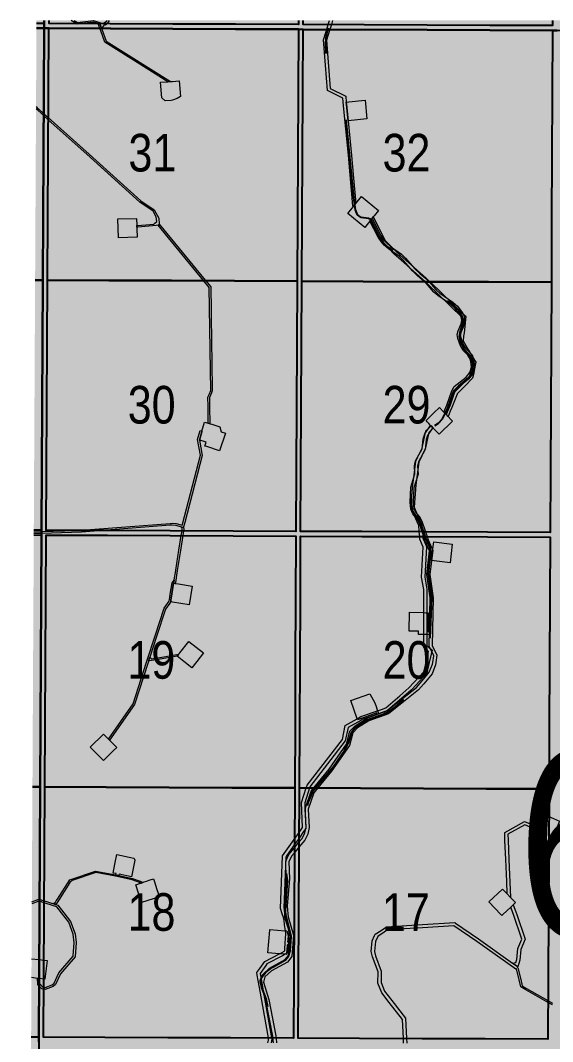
# Model space of a CAD drawing. Extents: x 351064 to 358960, y 6048061 to 6054858.
# Drawn here: x 352105.9 to 352219.3, y 6050866.3 to 6051083.7 of the extents above; entities that cross this region are included whole.
import ezdxf
from ezdxf.enums import TextEntityAlignment as Align

# ---------------------------------------------------------------- set-up
doc = ezdxf.new("R2010")
doc.units = 0
doc.header["$LTSCALE"] = 5
doc.linetypes.add('DASHED2', pattern=[9.525, 6.35, -3.175])
doc.layers.add('AS-ROUTEMAP', color=35, linetype='Continuous', lineweight=0)
doc.layers.add('RoadSeg', color=57, linetype='DASHED2')
doc.layers.add('Townships', color=57, linetype='Continuous')
doc.layers.add('ROUTE-MAP-BACKGROUND-H', color=7, linetype='Continuous', true_color=0xf0ebff)
doc.layers.add('Sections', color=7, linetype='Continuous', true_color=0xa75418)
doc.styles.add('120', font='ARIALN.TTF', dxfattribs={"height": 13})

msp = doc.modelspace()

# ---------------------------------------------------------------- hatches: boundary and pattern name
at = {"layer": 'ROUTE-MAP-BACKGROUND-H'}
h = msp.add_hatch(color=256, dxfattribs=at)
h.dxf.hatch_style = 1
h.paths.add_polyline_path([(352109.337, 6051083.716), (353736.796, 6051083.637), (353740.383, 6050432.833), (352105.91, 6050432.833)])

# ---------------------------------------------------------------- linework, layer by layer
at = {"layer": 'AS-ROUTEMAP', "flags": 128}
for points in [[(352117.366, 6051083.715), (352118.06, 6051083.277), (352121.486, 6051083.689), (352122.778, 6051083.281), (352122.867, 6051083.028), (352123.076, 6051082.401), (352123.203, 6051082.021), (352123.268, 6051081.837), (352124.169, 6051079.301), (352137.902, 6051070.692), (352137.338, 6051070.652), (352129.454, 6051075.588), (352123.893, 6051079.081), (352123.024, 6051081.527), (352122.849, 6051082.022), (352122.827, 6051082.085), (352122.516, 6051083.014), (352122.467, 6051083.029), (352121.454, 6051083.35), (352118.92, 6051083.045), (352117.983, 6051082.932), (352117.797, 6051083.049), (352116.742, 6051083.715)], [(352124.85, 6051083.715), (352124.309, 6051083.022), (352124.063, 6051082.706), (352123.926, 6051082.741), (352123.757, 6051082.785), (352123.321, 6051082.185), (352123.203, 6051082.021), (352123.076, 6051082.401), (352122.867, 6051083.028), (352122.778, 6051083.281), (352123.393, 6051083.038), (352123.599, 6051083.151), (352124.282, 6051083.525), (352124.429, 6051083.715)], [(352176.953, 6051044.163), (352176.909, 6051044.108), (352176.788, 6051044.215), (352176.196, 6051050.816), (352175.809, 6051054.988), (352174.793, 6051065.523), (352174.769, 6051065.772), (352174.721, 6051066.27), (352174.697, 6051066.518), (352174.641, 6051067.102), (352174.638, 6051067.131), (352174.61, 6051067.146), (352171.329, 6051068.815), (352170.508, 6051079.559), (352170.975, 6051081.114), (352171.187, 6051081.819), (352171.488, 6051082.824), (352171.755, 6051083.713)], [(352172.451, 6051083.712), (352172.183, 6051082.821), (352171.882, 6051081.817), (352171.182, 6051079.486), (352171.965, 6051069.239), (352175.258, 6051067.559), (352175.377, 6051066.334), (352175.425, 6051065.837), (352175.763, 6051062.353), (352176.478, 6051054.985), (352176.859, 6051050.883), (352177.411, 6051044.737), (352177.282, 6051044.574), (352176.953, 6051044.163)], [(352109.241, 6051065.352), (352109.491, 6051065.13), (352109.866, 6051064.798), (352110.861, 6051063.918), (352111.862, 6051063.018), (352120.54, 6051055.22), (352131.586, 6051045.293), (352134.443, 6051043.35), (352135.389, 6051041.636), (352135.511, 6051040.355), (352135.532, 6051040.134), (352135.445, 6051040.126), (352135.28, 6051040.111), (352134.843, 6051040.071), (352130.908, 6051039.71), (352130.731, 6051039.698), (352130.721, 6051040.031), (352130.881, 6051040.042), (352134.339, 6051040.359), (352134.493, 6051040.497), (352134.955, 6051040.917), (352134.862, 6051041.902), (352134.19, 6051043.119), (352131.382, 6051045.029), (352120.039, 6051055.222), (352111.859, 6051062.573), (352110.859, 6051063.472), (352110.305, 6051063.969), (352109.662, 6051064.538), (352109.287, 6051064.87), (352109.238, 6051064.913)], [(352108.764, 6050974.838), (352110.382, 6050974.89), (352117.821, 6050975.126), (352117.834, 6050975.125), (352118.928, 6050975.161), (352137.836, 6050976.601), (352138.289, 6050976.635), (352139.075, 6050976.566), (352140.38, 6050976.235), (352140.43, 6050976.427), (352144.265, 6050991.107), (352143.673, 6050994.444), (352144.223, 6050996.356), (352144.607, 6050996.245), (352144.562, 6050996.087), (352144.056, 6050994.332), (352144.674, 6050991.092), (352140.944, 6050976.81), (352140.817, 6050976.327)], [(352158.679, 6050866.025), (352158.771, 6050866.594), (352158.803, 6050866.794), (352158.761, 6050867.03), (352156.843, 6050877.758), (352156.576, 6050879.254), (352156.374, 6050880.385), (352156.274, 6050880.944), (352156.909, 6050881.828), (352157.991, 6050883.335), (352161.129, 6050884.963), (352161.83, 6050885.327), (352162.002, 6050885.416), (352162.293, 6050885.567), (352162.304, 6050885.81), (352162.373, 6050887.432), (352162.396, 6050887.988), (352162.459, 6050889.453), (352162.402, 6050889.869), (352162.228, 6050891.149), (352162.095, 6050892.128), (352162.066, 6050892.338), (352161.955, 6050892.709), (352161.717, 6050893.497), (352161.377, 6050894.623), (352161.804, 6050905.786), (352164.283, 6050909.32), (352165.296, 6050910.763), (352166.043, 6050911.829), (352165.853, 6050917.199), (352166.85, 6050920.289), (352167.025, 6050920.832), (352174.536, 6050930.602), (352175.143, 6050933.557), (352177.697, 6050935.008), (352178.481, 6050935.454), (352182.04, 6050936.718), (352182.862, 6050937.011), (352183.805, 6050937.346), (352186.759, 6050939.889), (352188.73, 6050941.587), (352191.894, 6050945.005), (352191.894, 6050945.027), (352192.363, 6050946.996), (352192.834, 6050948.97), (352192.924, 6050949.346), (352192.448, 6050949.747), (352191.918, 6050950.193), (352191.863, 6050950.239), (352191.865, 6050952.935), (352191.868, 6050957.602), (352191.87, 6050962.514), (352191.429, 6050965.143), (352191.787, 6050971.545), (352191.059, 6050973.253), (352191.04, 6050973.48), (352191.01, 6050973.815), (352190.923, 6050974.821), (352190.883, 6050975.285), (352190.877, 6050975.348), (352190.84, 6050975.774), (352190.808, 6050976.144), (352190.747, 6050976.282), (352189.894, 6050978.244), (352189.157, 6050979.956), (352189.558, 6050984.916), (352189.739, 6050986.387), (352189.946, 6050988.077), (352190.165, 6050989.861), (352190.607, 6050990.772), (352191.512, 6050992.635), (352191.584, 6050992.952), (352192.131, 6050995.335), (352192.253, 6050995.867), (352192.356, 6050996.317), (352192.939, 6050996.898), (352193.429, 6050997.387), (352193.894, 6050996.91), (352192.963, 6050995.981), (352192.144, 6050992.412), (352192.117, 6050992.356), (352190.813, 6050989.67), (352190.221, 6050984.849), (352189.835, 6050980.068), (352190.505, 6050978.514), (352191.35, 6050976.567), (352191.462, 6050976.309), (352191.483, 6050976.078), (352191.52, 6050975.653), (352191.551, 6050975.295), (352191.572, 6050975.055), (352191.592, 6050974.818), (352191.68, 6050973.812), (352191.701, 6050973.563), (352191.714, 6050973.417), (352192.024, 6050972.689), (352192.251, 6050972.157), (352192.461, 6050971.663), (352192.459, 6050971.624), (352192.099, 6050965.18), (352192.537, 6050962.569), (352192.534, 6050957.585), (352192.531, 6050952.919), (352192.53, 6050950.549), (352192.662, 6050950.438), (352193.586, 6050949.659), (352193.667, 6050949.591), (352193.652, 6050949.525), (352193.469, 6050948.76), (352193.048, 6050946.993), (352192.527, 6050944.808), (352192.497, 6050944.681), (352191.889, 6050944.041), (352191.743, 6050943.865), (352189.409, 6050941.339), (352189.194, 6050941.106), (352184.146, 6050936.759), (352182.265, 6050936.091), (352181.951, 6050935.98), (352178.759, 6050934.846), (352178.446, 6050934.668), (352175.735, 6050933.127), (352175.158, 6050930.318), (352167.624, 6050920.518), (352167.549, 6050920.286), (352166.523, 6050917.105), (352166.538, 6050916.693), (352166.717, 6050911.629), (352166.282, 6050911.009), (352165.29, 6050909.595), (352164.277, 6050908.152), (352163.511, 6050907.059), (352162.655, 6050905.84), (352162.462, 6050905.564), (352162.457, 6050905.43), (352162.048, 6050894.709), (352162.398, 6050893.547), (352162.414, 6050893.494), (352162.72, 6050892.48), (352162.93, 6050890.937), (352163.083, 6050889.805), (352163.127, 6050889.483), (352163.062, 6050887.946), (352163.042, 6050887.477), (352163.041, 6050887.446), (352163.014, 6050886.81), (352162.944, 6050885.154), (352162.617, 6050884.984), (352162.374, 6050884.858), (352161.738, 6050884.528), (352158.44, 6050882.817), (352158.21, 6050882.497), (352156.98, 6050880.784), (352156.998, 6050880.681), (352157.191, 6050879.598), (352157.726, 6050876.608), (352159.438, 6050867.028), (352159.479, 6050866.799), (352159.354, 6050866.022)], [(352159.832, 6050866.021), (352159.732, 6050867.026), (352159.694, 6050867.41), (352158.217, 6050875.034), (352157.003, 6050878.925), (352157.412, 6050880.384), (352159.028, 6050881.894), (352162.375, 6050883.715), (352163.092, 6050884.654), (352163.473, 6050888.891), (352162.29, 6050892.694), (352162.235, 6050893.494), (352162.121, 6050895.15), (352162.571, 6050900.918), (352162.45, 6050904.65), (352163.144, 6050906.085), (352164.274, 6050907.465), (352165.286, 6050908.701), (352165.965, 6050909.531), (352166.56, 6050910.684), (352166.788, 6050911.89), (352166.606, 6050915.842), (352167.888, 6050919.592), (352168.453, 6050920.282), (352171.699, 6050924.245), (352175.418, 6050929.581), (352176.15, 6050932.37), (352177.244, 6050933.51), (352179.914, 6050935.2), (352184.025, 6050936.673), (352190.32, 6050941.633), (352191.887, 6050943.517), (352193.057, 6050944.924), (352193.756, 6050946.655), (352193.802, 6050946.99), (352193.999, 6050948.423), (352193, 6050950.479), (352193.249, 6050960.744), (352192.51, 6050965.751), (352193.098, 6050970.738), (352192.202, 6050972.84), (352192.028, 6050973.366), (352191.88, 6050973.811), (352191.546, 6050974.818), (352190.95, 6050976.615), (352190.556, 6050977.461), (352189.581, 6050978.613), (352189.14, 6050979.618), (352188.954, 6050981.103), (352189.098, 6050984.325), (352189.988, 6050987.188), (352189.91, 6050988.856), (352190.152, 6050989.923), (352191.543, 6050992.516), (352191.745, 6050994.626), (352192.11, 6050995.652), (352192.133, 6050995.686), (352193.331, 6050997.488), (352193.807, 6050996.999), (352192.711, 6050995.352), (352192.401, 6050994.48), (352192.193, 6050992.319), (352192.116, 6050992.176), (352190.782, 6050989.688), (352190.58, 6050988.797), (352190.659, 6050987.103), (352189.76, 6050984.209), (352189.622, 6050981.129), (352189.789, 6050979.797), (352190.152, 6050978.97), (352191.123, 6050977.823), (352191.571, 6050976.862), (352192.037, 6050975.454), (352192.249, 6050974.815), (352192.583, 6050973.808), (352192.826, 6050973.076), (352193.781, 6050970.836), (352193.182, 6050965.761), (352193.917, 6050960.785), (352193.67, 6050950.625), (352194.687, 6050948.532), (352194.474, 6050946.987), (352194.404, 6050946.483), (352193.636, 6050944.578), (352191.882, 6050942.469), (352190.788, 6050941.153), (352184.352, 6050936.082), (352180.208, 6050934.597), (352177.725, 6050933.048), (352176.75, 6050932.033), (352176.033, 6050929.297), (352172.231, 6050923.843), (352169.312, 6050920.278), (352168.479, 6050919.262), (352167.277, 6050915.747), (352167.458, 6050911.843), (352167.196, 6050910.465), (352166.525, 6050909.163), (352165.281, 6050907.643), (352164.269, 6050906.407), (352163.71, 6050905.724), (352163.121, 6050904.507), (352163.239, 6050900.903), (352162.789, 6050895.147), (352162.903, 6050893.492), (352162.95, 6050892.807), (352164.147, 6050888.948), (352163.738, 6050884.402), (352162.819, 6050883.198), (352159.421, 6050881.349), (352158.003, 6050880.024), (352157.698, 6050878.935), (352158.864, 6050875.197), (352160.354, 6050867.506), (352160.402, 6050867.024), (352160.502, 6050866.018)], [(352140.817, 6050976.327), (352140.691, 6050975.843), (352140.664, 6050975.742), (352140.342, 6050975.825), (352139.007, 6050976.17), (352138.287, 6050976.234), (352137.834, 6050976.2), (352123.426, 6050975.102), (352118.95, 6050974.761), (352110.38, 6050974.49), (352108.762, 6050974.438)], [(352110.966, 6050896.254), (352111.45, 6050896.096), (352112.334, 6050895.809), (352112.543, 6050895.741), (352112.8, 6050895.657), (352113.389, 6050895.465), (352113.444, 6050895.447), (352113.897, 6050895.3), (352115.148, 6050893.69), (352116.57, 6050891.859), (352117.576, 6050889.238), (352117.805, 6050887.333), (352117.547, 6050884.327), (352114.424, 6050880.7), (352113.419, 6050878.422), (352112.877, 6050877.971), (352111.191, 6050877.332), (352110.865, 6050877.396), (352110.481, 6050877.471), (352109.863, 6050878.153), (352109.591, 6050878.453), (352109.55, 6050879.72), (352109.872, 6050879.68), (352109.952, 6050879.671), (352109.986, 6050878.613), (352110.688, 6050877.838), (352110.867, 6050877.803), (352111.156, 6050877.747), (352112.672, 6050878.321), (352113.092, 6050878.669), (352114.076, 6050880.901), (352117.158, 6050884.477), (352117.165, 6050884.553), (352117.403, 6050887.326), (352117.185, 6050889.141), (352116.218, 6050891.66), (352114.64, 6050893.692), (352113.657, 6050894.957), (352112.98, 6050895.178), (352110.964, 6050895.834), (352109.96, 6050896.161), (352109.86, 6050896.193), (352108.347, 6050895.583)], [(352108.349, 6050896.005), (352109.843, 6050896.619), (352109.962, 6050896.581), (352110.499, 6050896.406), (352110.966, 6050896.254)], [(352187.593, 6050865.906), (352187.538, 6050866.911), (352187.315, 6050870.987), (352184.527, 6050874.618), (352182.935, 6050876.654), (352182.105, 6050878.707), (352182.129, 6050881.132), (352180.928, 6050884.339), (352180.705, 6050885.438), (352180.915, 6050887.721), (352181.41, 6050888.83), (352181.533, 6050889.106), (352182.789, 6050889.921), (352183.067, 6050890.101), (352183.218, 6050890.199), (352183.969, 6050890.686), (352190.388, 6050891.092), (352191.64, 6050891.171), (352198.486, 6050891.604), (352198.639, 6050891.499), (352198.639, 6050891.499), (352203.559, 6050888.113), (352210.816, 6050882.99), (352211.886, 6050882.234), (352211.79, 6050882.098), (352211.956, 6050881.981), (352212.537, 6050879.464), (352212.843, 6050878.142), (352213.809, 6050877.588), (352218.296, 6050875.018), (352218.341, 6050874.994), (352219.344, 6050874.455)], [(352219.342, 6050874.077), (352218.339, 6050874.616), (352218.134, 6050874.727), (352213.643, 6050877.299), (352212.551, 6050877.925), (352212.212, 6050879.389), (352211.66, 6050881.782), (352211.598, 6050881.826), (352211.502, 6050881.69), (352203.178, 6050887.566), (352198.298, 6050890.924), (352191.637, 6050890.503), (352190.187, 6050890.411), (352184.185, 6050890.032), (352183.429, 6050889.542), (352182.061, 6050888.654), (352181.568, 6050887.55), (352181.378, 6050885.474), (352181.57, 6050884.524), (352182.797, 6050881.249), (352182.772, 6050878.834), (352183.518, 6050876.99), (352185.054, 6050875.026), (352187.969, 6050871.229), (352188.206, 6050866.909), (352188.261, 6050865.903)], [(352110.898, 6050883.583), (352111.597, 6050883.497), (352111.608, 6050883.499), (352111.543, 6050882.963), (352111.125, 6050879.526), (352110.877, 6050879.557), (352109.952, 6050879.671), (352109.872, 6050879.68), (352109.55, 6050879.72), (352108.264, 6050879.878)], [(352108.285, 6050883.905), (352109.893, 6050883.707), (352110.898, 6050883.583)]]:
    msp.add_lwpolyline(points, dxfattribs=at)
for points in [[(352138.066, 6051066.695), (352136.736, 6051066.6), (352136.024, 6051067.217), (352135.787, 6051070.541), (352137.338, 6051070.652), (352137.902, 6051070.692), (352138.184, 6051070.712), (352138.319, 6051070.722), (352139.775, 6051070.826), (352140.014, 6051067.487), (352139.328, 6051067.071), (352138.298, 6051066.764), (352138.066, 6051066.695)], [(352179.743, 6051062.739), (352175.763, 6051062.353), (352175.425, 6051065.837), (352175.377, 6051066.334), (352175.9, 6051066.385), (352179.357, 6051066.72), (352179.743, 6051062.739)], [(352180.62, 6051041.282), (352179.295, 6051039.62), (352175.706, 6051042.601), (352176.909, 6051044.108), (352176.953, 6051044.163), (352177.282, 6051044.574), (352177.411, 6051044.737), (352178.618, 6051046.247), (352182.207, 6051043.266), (352181.304, 6051042.135), (352181.088, 6051041.865), (352180.963, 6051041.707), (352180.935, 6051041.673), (352180.633, 6051041.294), (352180.62, 6051041.282)], [(352197.527, 6051000.485), (352197.086, 6050999.393), (352196.722, 6050999.768), (352196.578, 6050999.915), (352196.727, 6051000.284), (352196.959, 6051000.858), (352197.126, 6051001.272), (352198.464, 6051004.589), (352198.919, 6051005.05), (352199.211, 6051005.345), (352201.671, 6051007.836), (352201.761, 6051008.292), (352202.256, 6051010.796), (352200.562, 6051013.651), (352200.506, 6051013.743), (352199.951, 6051014.679), (352199.578, 6051015.306), (352199.61, 6051015.589), (352199.948, 6051018.557), (352200.152, 6051020.355), (352197.443, 6051023.017), (352195.095, 6051025.31), (352192.596, 6051027.711), (352192.285, 6051027.99), (352192.155, 6051028.107), (352187.044, 6051032.694), (352185.586, 6051033.938), (352183.121, 6051036.485), (352182.529, 6051037.629), (352180.633, 6051041.294), (352180.935, 6051041.673), (352180.963, 6051041.707), (352181.088, 6051041.865), (352183.667, 6051036.877), (352184.365, 6051036.157), (352186.043, 6051034.424), (352187.483, 6051033.195), (352192.29, 6051028.881), (352193.049, 6051028.199), (352193.15, 6051028.102), (352193.462, 6051027.803), (352195.559, 6051025.789), (352195.861, 6051025.494), (352197.909, 6051023.493), (352198.455, 6051022.957), (352198.936, 6051022.484), (352200.672, 6051020.778), (352200.851, 6051020.602), (352200.79, 6051020.066), (352200.698, 6051019.261), (352200.467, 6051017.224), (352200.383, 6051016.481), (352200.266, 6051015.454), (352201.43, 6051013.492), (352202.681, 6051011.385), (352202.959, 6051010.917), (352202.836, 6051010.295), (352202.452, 6051008.351), (352202.286, 6051007.511), (352200.658, 6051005.862), (352199.032, 6051004.216), (352198.982, 6051004.093), (352197.843, 6051001.269), (352197.527, 6051000.485)], [(352130.74, 6051039.365), (352130.793, 6051037.551), (352126.795, 6051037.436), (352126.68, 6051041.433), (352130.677, 6051041.548), (352130.721, 6051040.031), (352130.731, 6051039.698), (352130.74, 6051039.365)], [(352146.235, 6051001.485), (352146.293, 6050997.832), (352146.226, 6050997.852), (352145.958, 6050997.931), (352145.901, 6051001.486), (352145.869, 6051003.495), (352146.127, 6051004.085), (352146.48, 6051004.896), (352146.131, 6051026.849), (352144.941, 6051028.304), (352138.143, 6051036.611), (352135.28, 6051040.111), (352135.445, 6051040.126), (352135.532, 6051040.134), (352135.511, 6051040.355), (352138.146, 6051037.134), (352144.962, 6051028.803), (352145.372, 6051028.302), (352146.462, 6051026.971), (352146.542, 6051021.959), (352146.549, 6051021.525), (352146.553, 6051021.292), (352146.554, 6051021.191), (352146.652, 6051015.064), (352146.715, 6051011.064), (352146.815, 6051004.829), (352146.622, 6051004.387), (352146.204, 6051003.428), (352146.235, 6051001.485)], [(352197.299, 6051001.272), (352196.646, 6050999.816), (352196.146, 6051000.329), (352196.57, 6051001.275), (352196.814, 6051001.819), (352197.835, 6051004.865), (352198.355, 6051005.728), (352200.91, 6051007.77), (352201.719, 6051008.77), (352202.047, 6051009.85), (352201.919, 6051011.009), (352201.613, 6051012.132), (352200.3, 6051013.443), (352199.69, 6051014.425), (352199.109, 6051015.977), (352198.989, 6051016.799), (352199.182, 6051017.61), (352199.824, 6051019.119), (352199.972, 6051019.907), (352199.863, 6051020.563), (352199.591, 6051021.106), (352198.59, 6051022.386), (352197.675, 6051023.212), (352194.914, 6051025.139), (352194.054, 6051025.88), (352192.38, 6051027.768), (352192.285, 6051027.85), (352191.986, 6051028.107), (352190.575, 6051029.321), (352189.528, 6051030.344), (352187.522, 6051032.629), (352186.678, 6051033.428), (352184.349, 6051035.065), (352183.451, 6051035.85), (352182.786, 6051036.624), (352182.158, 6051037.587), (352180.393, 6051040.995), (352180.849, 6051041.565), (352182.735, 6051037.923), (352183.321, 6051037.025), (352183.925, 6051036.32), (352184.761, 6051035.59), (352187.101, 6051033.946), (352188.002, 6051033.091), (352190.012, 6051030.802), (352191.026, 6051029.812), (352192.289, 6051028.726), (352192.849, 6051028.244), (352192.974, 6051028.103), (352194.523, 6051026.355), (352195.323, 6051025.667), (352198.091, 6051023.735), (352199.079, 6051022.842), (352200.156, 6051021.464), (352200.504, 6051020.772), (352200.649, 6051019.901), (352200.466, 6051018.925), (352199.818, 6051017.401), (352199.667, 6051016.769), (352199.759, 6051016.144), (352200.291, 6051014.721), (352200.825, 6051013.861), (352202.21, 6051012.478), (352202.576, 6051011.134), (352202.724, 6051009.787), (352202.319, 6051008.451), (352201.382, 6051007.295), (352198.864, 6051005.282), (352198.443, 6051004.584), (352197.435, 6051001.576), (352197.299, 6051001.272)], [(352198.012, 6050998.412), (352195.146, 6050995.623), (352193.894, 6050996.91), (352193.429, 6050997.387), (352193.331, 6050997.488), (352192.975, 6050997.854), (352192.618, 6050998.221), (352192.357, 6050998.489), (352193.604, 6050999.703), (352194.038, 6051000.125), (352195.223, 6051001.28), (352195.892, 6051000.59), (352196.296, 6051000.176), (352196.617, 6050999.845), (352196.699, 6050999.762), (352198.012, 6050998.412)], [(352149.602, 6050995.835), (352148.368, 6050992.041), (352145.633, 6050992.951), (352145.236, 6050993.083), (352145.503, 6050993.905), (352144.848, 6050994.098), (352144.351, 6050994.249), (352144.056, 6050994.332), (352144.562, 6050996.087), (352144.607, 6050996.245), (352145.161, 6050998.166), (352145.958, 6050997.931), (352146.226, 6050997.852), (352146.293, 6050997.832), (352146.389, 6050997.804), (352146.728, 6050997.704), (352148.422, 6050997.204), (352148.688, 6050996.139), (352149.602, 6050995.835)], [(352138.933, 6050964.013), (352138.903, 6050963.825), (352138.574, 6050963.878), (352138.679, 6050964.536), (352138.821, 6050965.425), (352138.874, 6050965.754), (352139.016, 6050966.641), (352139.698, 6050970.894), (352140.2, 6050974.027), (352140.361, 6050975.032), (352140.42, 6050975.394), (352140.342, 6050975.825), (352140.664, 6050975.742), (352140.753, 6050975.366), (352140.738, 6050975.309), (352140.699, 6050975.03), (352140.538, 6050974.025), (352140.027, 6050970.841), (352139.345, 6050966.588), (352138.933, 6050964.013)], [(352197.969, 6050972.195), (352197.5, 6050968.223), (352193.528, 6050968.692), (352193.773, 6050970.768), (352193.82, 6050971.169), (352193.997, 6050972.664), (352197.969, 6050972.195)], [(352130.221, 6050938.019), (352124.911, 6050930.452), (352124.673, 6050930.692), (352129.919, 6050938.17), (352132.816, 6050947.064), (352132.874, 6050947.244), (352134.629, 6050952.633), (352136.549, 6050958.528), (352137.625, 6050960.065), (352137.756, 6050960.881), (352137.859, 6050961.529), (352138.244, 6050963.931), (352138.679, 6050964.536), (352138.574, 6050963.878), (352137.991, 6050960.245), (352137.941, 6050959.93), (352137.749, 6050959.657), (352136.849, 6050958.371), (352134.947, 6050952.531), (352133.519, 6050948.126), (352133.246, 6050947.292), (352133.23, 6050947.242), (352133.144, 6050946.976), (352130.221, 6050938.019)], [(352142.522, 6050963.245), (352141.889, 6050959.297), (352138.325, 6050959.868), (352137.941, 6050959.93), (352137.991, 6050960.245), (352138.574, 6050963.878), (352138.903, 6050963.825), (352139.024, 6050963.806), (352139.612, 6050963.712), (352142.522, 6050963.245)], [(352193.075, 6050953.572), (352193.059, 6050952.906), (352192.723, 6050952.914), (352192.531, 6050952.919), (352192.229, 6050952.926), (352191.931, 6050952.933), (352191.865, 6050952.935), (352190.724, 6050952.963), (352190.741, 6050953.63), (352188.742, 6050953.679), (352188.84, 6050957.677), (352191.868, 6050957.602), (352191.953, 6050957.6), (352192.345, 6050957.59), (352192.534, 6050957.585), (352192.838, 6050957.578), (352192.739, 6050953.58), (352193.075, 6050953.572)], [(352143.495, 6050947.199), (352142.455, 6050945.873), (352140.748, 6050947.211), (352139.308, 6050948.339), (352139.595, 6050948.706), (352139.614, 6050948.73), (352139.872, 6050949.06), (352141.774, 6050951.487), (352144.922, 6050949.02), (352143.495, 6050947.199)], [(352136.1, 6050947.785), (352133.426, 6050947.323), (352133.246, 6050947.292), (352133.519, 6050948.126), (352133.641, 6050947.984), (352133.856, 6050947.736), (352136.043, 6050948.113), (352137.692, 6050948.398), (352139.614, 6050948.73), (352139.595, 6050948.706), (352139.308, 6050948.339), (352137.69, 6050948.06), (352136.1, 6050947.785)], [(352182.168, 6050936.361), (352182.265, 6050936.091), (352182.28, 6050936.047), (352181.966, 6050935.935), (352181.951, 6050935.98), (352181.854, 6050936.249), (352179.768, 6050935.501), (352177.776, 6050934.787), (352177.697, 6050935.008), (352176.315, 6050938.865), (352180.393, 6050940.327), (352181.437, 6050938.4), (352181.713, 6050937.629), (352181.9, 6050937.108), (352182.04, 6050936.718), (352182.168, 6050936.361)], [(352124.605, 6050927.097), (352123.595, 6050926.097), (352120.782, 6050928.939), (352123.624, 6050931.752), (352124.673, 6050930.692), (352124.911, 6050930.452), (352125.03, 6050930.331), (352126.437, 6050928.91), (352125.764, 6050928.245), (352124.605, 6050927.097)], [(352220.842, 6050913.22), (352219.507, 6050910.105), (352218.872, 6050908.626), (352218.495, 6050908.788), (352215.197, 6050910.202), (352215.722, 6050911.427), (352213.399, 6050912.418), (352209.805, 6050910.399), (352209.854, 6050909.13), (352210.009, 6050905.044), (352210.366, 6050896.957), (352209.667, 6050897.694), (352209.55, 6050900.321), (352209.343, 6050905.017), (352209.188, 6050909.105), (352209.124, 6050910.781), (352213.358, 6050913.159), (352215.985, 6050912.039), (352216.069, 6050912.234), (352217.167, 6050914.796), (352218.52, 6050914.216), (352219.524, 6050913.785), (352220.842, 6050913.22)], [(352130.179, 6050904.198), (352129.57, 6050901.333), (352126.948, 6050901.896), (352126.9, 6050901.65), (352126.248, 6050901.79), (352126.296, 6050902.035), (352125.656, 6050902.152), (352126.053, 6050904.02), (352126.136, 6050904.413), (352126.491, 6050906.082), (352130.076, 6050905.321), (352130.135, 6050905.228), (352130.333, 6050904.917), (352130.179, 6050904.198)], [(352121.927, 6050902.578), (352126.248, 6050901.79), (352126.9, 6050901.65), (352129.825, 6050901.022), (352131.404, 6050900.411), (352131.989, 6050900.147), (352131.638, 6050900.03), (352131.523, 6050899.991), (352131.275, 6050900.103), (352129.729, 6050900.702), (352126.183, 6050901.463), (352121.952, 6050902.235), (352116.964, 6050900.557), (352116.469, 6050900.17), (352114.009, 6050896.33), (352113.444, 6050895.447), (352113.389, 6050895.465), (352112.8, 6050895.657), (352113.144, 6050895.78), (352113.296, 6050895.834), (352113.567, 6050896.258), (352113.79, 6050896.605), (352116.431, 6050900.729), (352121.927, 6050902.578)], [(352135.537, 6050897.115), (352131.743, 6050895.849), (352130.477, 6050899.642), (352131.523, 6050899.991), (352131.638, 6050900.03), (352131.989, 6050900.147), (352132.315, 6050900.256), (352132.797, 6050900.416), (352133.579, 6050900.678), (352134.266, 6050900.914), (352134.485, 6050900.265), (352135.015, 6050898.677), (352135.537, 6050897.115)], [(352208.731, 6050893.301), (352208.516, 6050893.097), (352208.321, 6050893.303), (352205.763, 6050895.997), (352208.662, 6050898.751), (352209.667, 6050897.694), (352210.366, 6050896.957), (352211.416, 6050895.851), (352210.933, 6050895.392), (352210.407, 6050894.893), (352208.731, 6050893.301)], [(352212.386, 6050883.57), (352211.943, 6050882.194), (352211.886, 6050882.234), (352210.816, 6050882.99), (352211.51, 6050883.1), (352211.728, 6050883.71), (352211.911, 6050886.059), (352212.802, 6050888.077), (352210.988, 6050893.292), (352210.848, 6050893.695), (352210.407, 6050894.893), (352210.933, 6050895.392), (352211.476, 6050893.92), (352211.695, 6050893.289), (352213.518, 6050888.048), (352212.567, 6050885.894), (352212.386, 6050883.57)], [(352163.341, 6050887.42), (352163.284, 6050886.788), (352163.014, 6050886.81), (352162.784, 6050886.83), (352162.688, 6050885.764), (352162.638, 6050885.209), (352162.617, 6050884.984), (352162.604, 6050884.838), (352162.374, 6050884.858), (352162.016, 6050884.888), (352161.624, 6050884.921), (352161.129, 6050884.963), (352158.62, 6050885.175), (352159.052, 6050889.984), (352159.068, 6050890.153), (352162.347, 6050889.875), (352162.402, 6050889.869), (352162.7, 6050889.843), (352162.964, 6050888.84), (352162.885, 6050887.96), (352162.844, 6050887.494), (352163.042, 6050887.477), (352163.343, 6050887.451), (352163.341, 6050887.42)]]:
    msp.add_lwpolyline(points, close=True, dxfattribs=at)
at = {"layer": 'RoadSeg', "flags": 128}
msp.add_lwpolyline([(352178.694, 6050834.919), (352178.166, 6050835.871), (352178.051, 6050836.401), (352177.674, 6050840.326), (352177.036, 6050841.641), (352176.487, 6050842.193), (352175.03, 6050843.019), (352173.79, 6050843.217), (352171.322, 6050843.247), (352170.715, 6050843.497), (352169.827, 6050844.205), (352164.894, 6050850.035), (352163.055, 6050852.551), (352161.961, 6050854.687), (352161.198, 6050856.9), (352160.827, 6050859.424), (352159.85, 6050862.131), (352159.784, 6050863.296), (352160.036, 6050864.97), (352159.942, 6050867.135), (352158.274, 6050875.391), (352157.373, 6050877.8), (352157.1, 6050879.193), (352157.377, 6050880.001), (352158.214, 6050881.058), (352159.75, 6050882.169), (352162.442, 6050883.646), (352163.086, 6050884.464), (352163.422, 6050885.574), (352163.635, 6050888.648), (352162.47, 6050893.284), (352162.414, 6050894.082), (352162.831, 6050900.563), (352162.533, 6050902.856), (352162.599, 6050904.058), (352162.844, 6050904.832), (352163.702, 6050906.324), (352166.279, 6050909.498), (352166.847, 6050910.648), (352167.057, 6050911.487), (352166.846, 6050915.416), (352167.263, 6050917.162), (352168.356, 6050919.794), (352172.615, 6050924.85), (352174.954, 6050928.217), (352175.807, 6050929.875), (352176.574, 6050932.231), (352177.218, 6050933.05), (352179.836, 6050934.791), (352183.205, 6050935.954), (352184.554, 6050936.592), (352185.828, 6050937.529), (352188.171, 6050939.596), (352190.424, 6050941.26), (352193.011, 6050944.134), (352194.046, 6050946.431), (352194.271, 6050947.905), (352194.146, 6050948.802), (352193.468, 6050950.35), (352193.232, 6050951.644), (352193.574, 6050960.757), (352192.864, 6050965.806), (352193.398, 6050970.523), (352193.2, 6050971.617), (352192.349, 6050973.428), (352191.188, 6050976.729), (352189.553, 6050979.117), (352189.274, 6050980.743), (352189.266, 6050983.377), (352190.286, 6050987.408), (352190.301, 6050989.243), (352190.763, 6050990.589), (352191.718, 6050992.184), (352191.96, 6050993.058), (352192.143, 6050994.83), (352192.453, 6050995.673), (352193.485, 6050996.902), (352195.022, 6050997.979), (352195.864, 6050998.87), (352197, 6051001.137), (352198.046, 6051004.234), (352198.459, 6051004.98), (352199.333, 6051005.905), (352201.386, 6051007.597), (352201.964, 6051008.38), (352202.308, 6051009.19), (352202.44, 6051010.428), (352201.959, 6051012.081), (352200.548, 6051013.642), (352199.771, 6051015.187), (352199.47, 6051016.379), (352199.703, 6051017.586), (352200.293, 6051019.137), (352200.336, 6051019.972), (352199.936, 6051021.128), (352199.449, 6051021.848), (352198.282, 6051023.015), (352194.638, 6051025.713), (352192.848, 6051027.663), (352190.488, 6051029.764), (352186.775, 6051033.694), (352184.019, 6051035.65), (352183.332, 6051036.364), (352182.531, 6051037.576), (352180.591, 6051041.289), (352180.117, 6051041.542), (352178.511, 6051041.763), (352177.727, 6051042.342), (352177.298, 6051043.363), (352176.959, 6051045.921), (352175.309, 6051062.981), (352175.303, 6051064.382), (352174.971, 6051066.673), (352174.41, 6051067.658), (352172.449, 6051068.603), (352171.693, 6051069.415), (352171.181, 6051074.536), (352171.024, 6051078.9), (352171.175, 6051080.638), (352171.599, 6051082.151)], dxfattribs=at)
at = {"layer": 'Sections', "flags": 128}
for points in [[(352111.004, 6051083.715), (352111, 6051083.055), (352109.334, 6051083.066)], [(352165.168, 6051083.713), (352165.164, 6051082.827), (352151.79, 6051082.883), (352138.417, 6051082.94), (352125.044, 6051082.996), (352112.006, 6051083.05), (352112.009, 6051083.715)], [(352219.332, 6051083.71), (352219.327, 6051082.599), (352205.954, 6051082.656), (352192.581, 6051082.712), (352179.207, 6051082.768), (352166.169, 6051082.823), (352166.174, 6051083.713)], [(352109.328, 6051082.061), (352110.995, 6051082.049), (352110.922, 6051068.643), (352110.85, 6051055.237), (352110.777, 6051041.831)], [(352110.777, 6051041.831), (352110.705, 6051028.425), (352109.046, 6051028.436)], [(352109.046, 6051028.436), (352110.705, 6051028.425), (352110.633, 6051015.018), (352110.561, 6051001.611), (352110.489, 6050988.205)], [(352110.489, 6050988.205), (352110.419, 6050975.133), (352108.766, 6050975.145)], [(352108.76, 6050974.139), (352110.414, 6050974.128), (352110.342, 6050960.721), (352110.27, 6050947.315), (352110.198, 6050933.908)], [(352110.198, 6050933.908), (352110.126, 6050920.502), (352108.478, 6050920.513)], [(352108.478, 6050920.513), (352110.126, 6050920.502), (352110.054, 6050907.095), (352109.982, 6050893.688), (352109.91, 6050880.282)], [(352109.91, 6050880.282), (352109.84, 6050867.21), (352108.197, 6050867.221)]]:
    msp.add_lwpolyline(points, dxfattribs=at)
for points in [[(352164.962, 6051041.604), (352164.897, 6051028.197), (352151.516, 6051028.254), (352138.136, 6051028.31), (352124.756, 6051028.366), (352111.711, 6051028.42), (352111.783, 6051041.827), (352111.855, 6051055.233), (352111.928, 6051068.639), (352112, 6051082.045), (352125.038, 6051081.99), (352138.412, 6051081.934), (352151.785, 6051081.878), (352165.159, 6051081.822), (352165.093, 6051068.416), (352165.027, 6051055.01)], [(352219.137, 6051041.377), (352219.076, 6051027.971), (352205.699, 6051028.027), (352192.321, 6051028.083), (352178.944, 6051028.139), (352165.902, 6051028.193), (352165.968, 6051041.6), (352166.033, 6051055.006), (352166.098, 6051068.412), (352166.164, 6051081.818), (352179.202, 6051081.763), (352192.576, 6051081.707), (352205.949, 6051081.65), (352219.322, 6051081.594), (352219.261, 6051068.188), (352219.199, 6051054.783)], [(352164.701, 6050987.978), (352164.637, 6050974.907), (352151.25, 6050974.963), (352137.863, 6050975.019), (352124.476, 6050975.075), (352111.424, 6050975.129), (352111.495, 6050988.201), (352111.567, 6051001.607), (352111.639, 6051015.014), (352111.711, 6051028.42), (352124.756, 6051028.366), (352138.136, 6051028.31), (352151.516, 6051028.254), (352164.897, 6051028.197), (352164.831, 6051014.791), (352164.766, 6051001.385)], [(352218.892, 6050987.752), (352218.832, 6050974.681), (352205.451, 6050974.737), (352192.07, 6050974.792), (352178.689, 6050974.848), (352165.643, 6050974.903), (352165.706, 6050987.974), (352165.772, 6051001.38), (352165.837, 6051014.787), (352165.902, 6051028.193), (352178.944, 6051028.139), (352192.321, 6051028.083), (352205.699, 6051028.027), (352219.076, 6051027.971), (352219.014, 6051014.564), (352218.953, 6051001.158)], [(352164.437, 6050933.682), (352164.372, 6050920.276), (352150.978, 6050920.332), (352137.584, 6050920.387), (352124.19, 6050920.443), (352111.131, 6050920.497), (352111.203, 6050933.904), (352111.275, 6050947.311), (352111.347, 6050960.717), (352111.419, 6050974.124), (352124.471, 6050974.069), (352137.858, 6050974.013), (352151.245, 6050973.957), (352164.632, 6050973.901), (352164.567, 6050960.495), (352164.502, 6050947.089)], [(352218.643, 6050933.457), (352218.582, 6050920.05), (352205.197, 6050920.106), (352191.812, 6050920.162), (352178.427, 6050920.217), (352165.377, 6050920.272), (352165.443, 6050933.678), (352165.508, 6050947.084), (352165.573, 6050960.491), (352165.638, 6050973.897), (352178.684, 6050973.843), (352192.065, 6050973.787), (352205.446, 6050973.731), (352218.827, 6050973.675), (352218.766, 6050960.269), (352218.705, 6050946.863)], [(352164.177, 6050880.056), (352164.113, 6050866.985), (352150.713, 6050867.041), (352137.312, 6050867.096), (352123.912, 6050867.152), (352110.846, 6050867.206), (352110.916, 6050880.278), (352110.988, 6050893.684), (352111.06, 6050907.091), (352111.131, 6050920.497), (352124.19, 6050920.443), (352137.584, 6050920.387), (352150.978, 6050920.332), (352164.372, 6050920.276), (352164.307, 6050906.869), (352164.242, 6050893.463)], [(352218.399, 6050879.831), (352218.339, 6050866.76), (352204.95, 6050866.816), (352191.561, 6050866.871), (352178.173, 6050866.927), (352165.119, 6050866.981), (352165.182, 6050880.052), (352165.247, 6050893.459), (352165.312, 6050906.865), (352165.377, 6050920.272), (352178.427, 6050920.217), (352191.812, 6050920.162), (352205.197, 6050920.106), (352218.582, 6050920.05), (352218.521, 6050906.644), (352218.46, 6050893.238)]]:
    msp.add_lwpolyline(points, close=True, dxfattribs=at)
at = {"layer": 'Townships', "flags": 128}
for points in [[(352111.004, 6051083.715), (352111, 6051083.055), (352110.995, 6051082.049), (352109.328, 6051082.061)], [(352435.916, 6051083.7), (352435.91, 6051081.686), (352435.907, 6051080.681), (352409.171, 6051080.792), (352382.771, 6051080.902), (352381.765, 6051080.906), (352355.029, 6051081.022), (352328.63, 6051081.134), (352327.624, 6051081.139), (352300.89, 6051081.251), (352274.491, 6051081.362), (352273.486, 6051081.366), (352246.739, 6051081.479), (352220.328, 6051081.59), (352219.322, 6051081.594), (352192.576, 6051081.707), (352166.164, 6051081.818), (352165.159, 6051081.822), (352138.412, 6051081.934), (352112, 6051082.045), (352110.995, 6051082.049), (352111, 6051083.055), (352111.004, 6051083.715)], [(352110.995, 6051082.049), (352110.85, 6051055.237), (352110.705, 6051028.425), (352110.561, 6051001.611), (352110.419, 6050975.133), (352110.414, 6050974.128), (352110.27, 6050947.315), (352110.126, 6050920.502), (352109.982, 6050893.688), (352109.84, 6050867.21), (352109.835, 6050866.205), (352109.691, 6050839.392), (352109.548, 6050812.578), (352109.405, 6050785.765), (352109.262, 6050758.952), (352109.258, 6050758.282), (352107.624, 6050758.292)], [(352109.328, 6051082.061), (352110.995, 6051082.049)], [(352109.835, 6050866.205), (352109.84, 6050867.21), (352109.982, 6050893.688), (352110.126, 6050920.502), (352110.27, 6050947.315), (352110.414, 6050974.128), (352110.419, 6050975.133), (352110.561, 6051001.611), (352110.705, 6051028.425), (352110.85, 6051055.237), (352110.995, 6051082.049), (352112, 6051082.045), (352138.412, 6051081.934), (352165.159, 6051081.822), (352166.164, 6051081.818), (352192.576, 6051081.707), (352219.322, 6051081.594), (352220.328, 6051081.59)]]:
    msp.add_lwpolyline(points, dxfattribs=at)

# ---------------------------------------------------------------- texts
at = {"layer": 'RoadSeg', "style": '120'}
for s, p in [('31', (352134.036, 6051055.553)), ('32', (352188.198, 6051055.553)), ('30', (352133.896, 6051001.878)), ('29', (352188.21, 6051001.886)), ('19', (352133.821, 6050947.541)), ('20', (352188.219, 6050947.532)), ('18', (352133.856, 6050893.857)), ('17', (352188.068, 6050893.838))]:
    msp.add_text(s, height=8.0015, dxfattribs=at).set_placement(p, align=Align.MIDDLE_CENTER)
msp.add_text('65-9-6', height=39.9699, rotation=359.95761, dxfattribs=at).set_placement((352211.83, 6050888.444))

doc.saveas('drawing.dxf')
